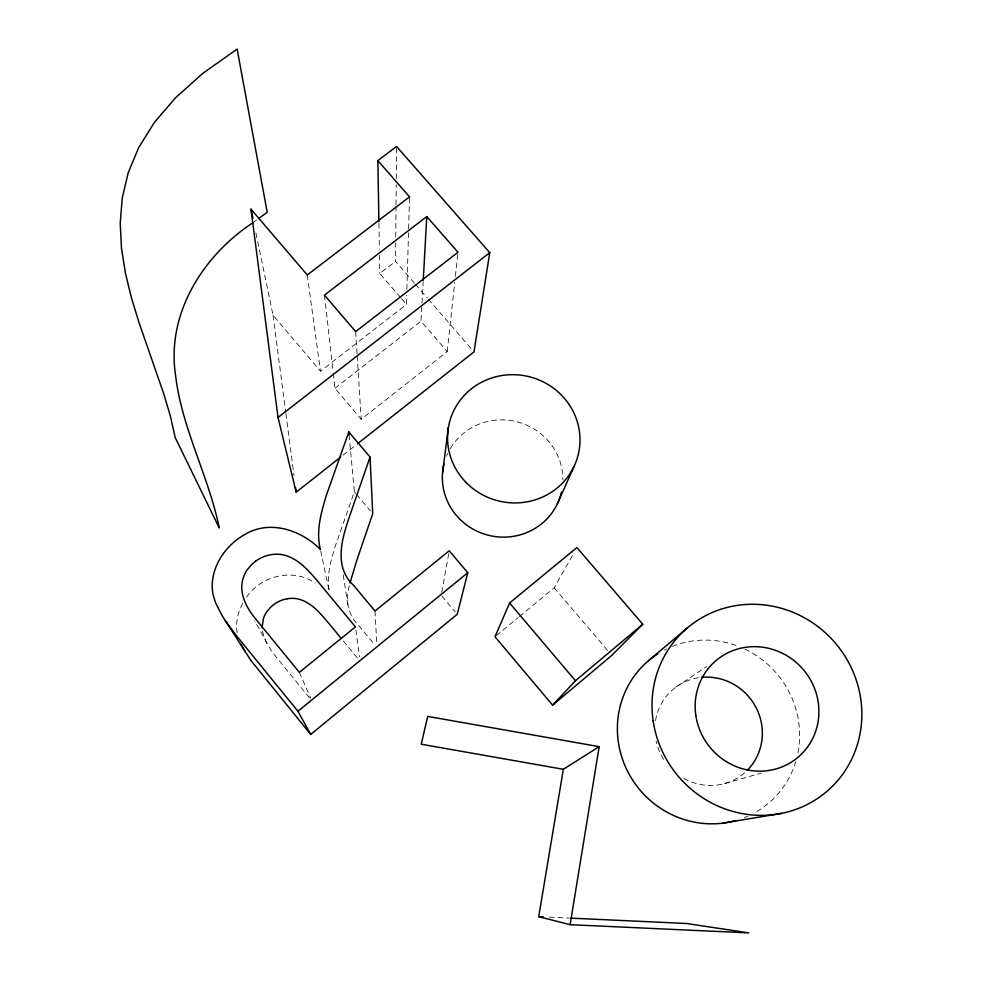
<?xml version="1.0" encoding="UTF-8"?>
<svg xmlns="http://www.w3.org/2000/svg" width="982" height="982" viewBox="0 0 982 982"><rect width="100%" height="100%" fill="white"/><g stroke="black" fill="none" stroke-linecap="round" stroke-linejoin="round"><path stroke-width="0.74" stroke-dasharray="4.91 3.68" d="M414.416 283.123L395.55 261.347L395.709 242.971M395.758 236.846L396.028 206.208M396.041 204.673L396.225 184.763M396.274 178.638L396.556 146.478M255.958 233.078L273.033 315.222L320.463 371.196L406.474 304.395L406.732 295.312M406.904 289.248L408.586 230.181M408.635 228.659L409.543 196.854M333.266 373.27L334.96 388.295L361.192 419.253L447.227 351.593L420.983 321.188L421.904 304.518M421.99 302.996L423.168 281.773M447.227 351.593L454.727 282.362M455.378 276.347L457.993 252.264M441.765 592.281L448.713 553.75M349.359 585.726C344.792 599.695 348.205 615.444 358.896 625.681L374.768 644.855M349.089 434.928L354.355 491.822L334.997 546.986C330.836 561.373 326.147 576.63 329.363 591.692M242.566 603.341L238.319 613.566L236.539 623.865A40.078 39.268 -24.8 0 0 237.178 632.838M519.368 616.586L554.204 587.801L573.979 552.768M246.519 597.154C261.408 575.587 293.102 567.706 315.197 583.062M496.143 635.784L518.214 617.543M343.025 455.194L356.245 444.772M334.96 388.295L420.983 321.188M400.546 297.534L379.788 273.487L395.55 261.347M254.142 221.834L256.511 220.103M676.021 687.044L706.598 666.508M724.569 783.562L761.173 773.141M549.368 917.163L569.155 918.072M415.398 284.264L427.317 298.012M428.312 299.154L472.993 350.721M401.528 298.675L406.474 304.395M554.204 587.801L607.858 650.698M354.355 491.822L355.877 493.651M356.638 494.56L370.435 510.971M441.888 596.037L455.231 611.909M343.356 640.988L358.062 658.812M309.502 697.92L271.449 651.115L254.719 620.833M266.613 643.48L262.28 631.119M299.35 672.363L310.656 698.079M320.697 550.951L329.228 591.213M343.209 574.863L347.8 604.605M307.268 274.972L320.463 371.196M355.84 629.879L359.559 656.872M273.033 315.222L285.688 412.01M285.885 413.52L293.999 475.534M324.49 295.116L333.107 371.761M355.668 331.585L357.104 354.257M357.19 355.766L361.192 419.253M374.977 611.025L376.867 644.56M378.929 223.16L379.371 249.084M379.469 255.185L379.788 273.487M446.577 456.102A60.368 58.515 14.6 0 1 447.694 453.561M450.296 448.639A60.368 58.515 14.6 0 1 518.226 422.113A60.368 58.515 14.6 0 1 562.87 479.682M795.862 761.32A93.167 89.816 51.3 0 1 753.795 813.268M747.989 816.14A93.167 89.816 51.3 0 1 744.393 817.65M664.311 650.084A93.167 89.816 51.3 0 1 666.582 648.93M672.412 646.365A93.167 89.816 51.3 0 1 739.004 646.537M744.982 649.139A93.167 89.816 51.3 0 1 797.494 755.023M744.54 772.834A54.943 52.967 51.3 0 1 683.349 778.174M663.623 759.307A54.943 52.967 51.3 0 1 657.13 745.056M656.774 743.804A54.943 52.967 51.3 0 1 656.16 741.275M655.534 720.739A54.943 52.967 51.3 0 1 699.086 677.654"/><path stroke-width="1.47" d="M262.01 627.817L263.385 618.66A26.649 26.133 -23.8 0 1 266.638 611.982L270.615 607.281A34.161 33.535 -24.1 0 1 273.941 604.458A30.368 29.804 -23.8 0 1 287.002 598.787M423.242 280.251L426.777 216.568L324.49 295.116L355.668 331.585L457.993 252.264L426.777 216.568M442.612 472.268L448.418 427.354M378.905 221.637L377.861 160.618L396.556 146.478L489.773 252.656L473.987 351.875L357.448 443.827M563.349 769.287L538.713 916.672L570.137 924.688L599.18 746.651L427.698 716.406L421.253 744.221L563.349 769.287L599.18 746.651M370.042 457.06L353.189 505.816C344.78 530.796 330.418 564.257 353.962 585.751L374.977 611.025L449.24 550.792L467.776 572.727L457.231 614.302L310.693 734.413L250.913 660.444L222.251 615.923L215.598 602.874L213.204 595.153A46.424 45.258 -21.1 0 1 212.247 583.541C213.524 562.686 227.358 544.053 245.377 534.183C270.222 519.564 301.376 530.145 320.377 549.466C315.725 531.274 321.175 512.616 326.392 495.198L348.819 431.933L370.042 457.06L372.73 513.721L356.662 560.734L350.058 582.878M509.609 602.985L494.989 636.741L552.596 705.15L611.823 655.362L642.744 624.208L576.9 547.575L509.609 602.985L575.452 680.747L552.596 705.15M557.297 503.938L573.942 466.634M648.501 660.702L687.461 627.829M575.452 680.747L642.744 624.208M310.693 734.413L297.939 711.25L467.776 572.727M377.861 160.618L409.543 196.854L307.268 274.972L250.999 209.178L278.029 417.473L296.171 492.166L340.631 457.096M278.029 417.473L489.773 252.656M252.951 222.705C203.029 255.492 166.228 313.81 175.545 375.136C181.682 428.312 208.675 475.926 219.256 527.997L175.177 437.518L170.267 415.656L163.528 393.131L138.928 322.329L131.453 297.89L125.426 273.156L121.473 248.213L120.209 223.098L122.259 197.922L128.225 172.722L138.695 147.595L154.26 122.59L175.483 97.795L202.93 73.282L237.128 49.1L267.214 212.308L258.892 218.372M722.973 823.125L781.684 813.341M287.002 598.811L289.26 598.492A26.833 26.33 -23.3 0 1 298.307 599.032C310.287 601.978 318.917 611.688 326.613 620.698L341.257 638.447M538.713 916.672L543.279 916.881M570.677 918.145L686.32 923.473L748.8 932.9L570.137 924.688M297.939 711.25L237.006 636.41L225.308 620.71M245.255 651.95L241.044 644.217M250.999 209.178L252.853 218.139M295.582 487.624L296.171 492.166M348.819 431.933L349.089 434.928M255.627 561.213A39.562 38.666 -20.1 0 0 251.76 564.466L247.157 569.879A30.859 30.123 -20 0 0 243.364 577.563C238.086 592.711 246.654 608.189 256.167 619.568L299.35 672.363L355.423 626.884L316.585 579.969C307.685 569.572 297.693 558.39 283.859 554.99A31.08 30.344 -19.5 0 0 273.389 554.364L270.774 554.732A35.168 34.358 -19.9 0 0 255.615 561.201M561.434 492.117A60.368 58.515 14.6 0 1 489.085 535.436A60.368 58.515 14.6 0 1 443.999 464.032M735.764 820.547A93.167 89.816 51.3 0 1 626.344 768.722A93.167 89.816 51.3 0 1 657.707 653.914M701.59 677.347A54.943 52.967 51.3 0 1 756.582 708.611A54.943 52.967 51.3 0 1 747.314 770.244M465.726 482.113A66.371 63.977 14.3 0 0 577.269 458.115A66.371 63.977 14.3 0 0 498.34 376.192A66.371 63.977 14.3 0 0 465.726 482.113M653.153 720.935A107.455 102.963 49 0 0 822.192 795.162A107.455 102.963 49 0 0 795.432 613.357A107.455 102.963 49 0 0 653.153 720.935M695.796 715.227A63.376 60.724 49 0 0 795.346 759.393A63.376 60.724 49 0 0 779.966 652.122A63.376 60.724 49 0 0 695.796 715.227"/></g></svg>
